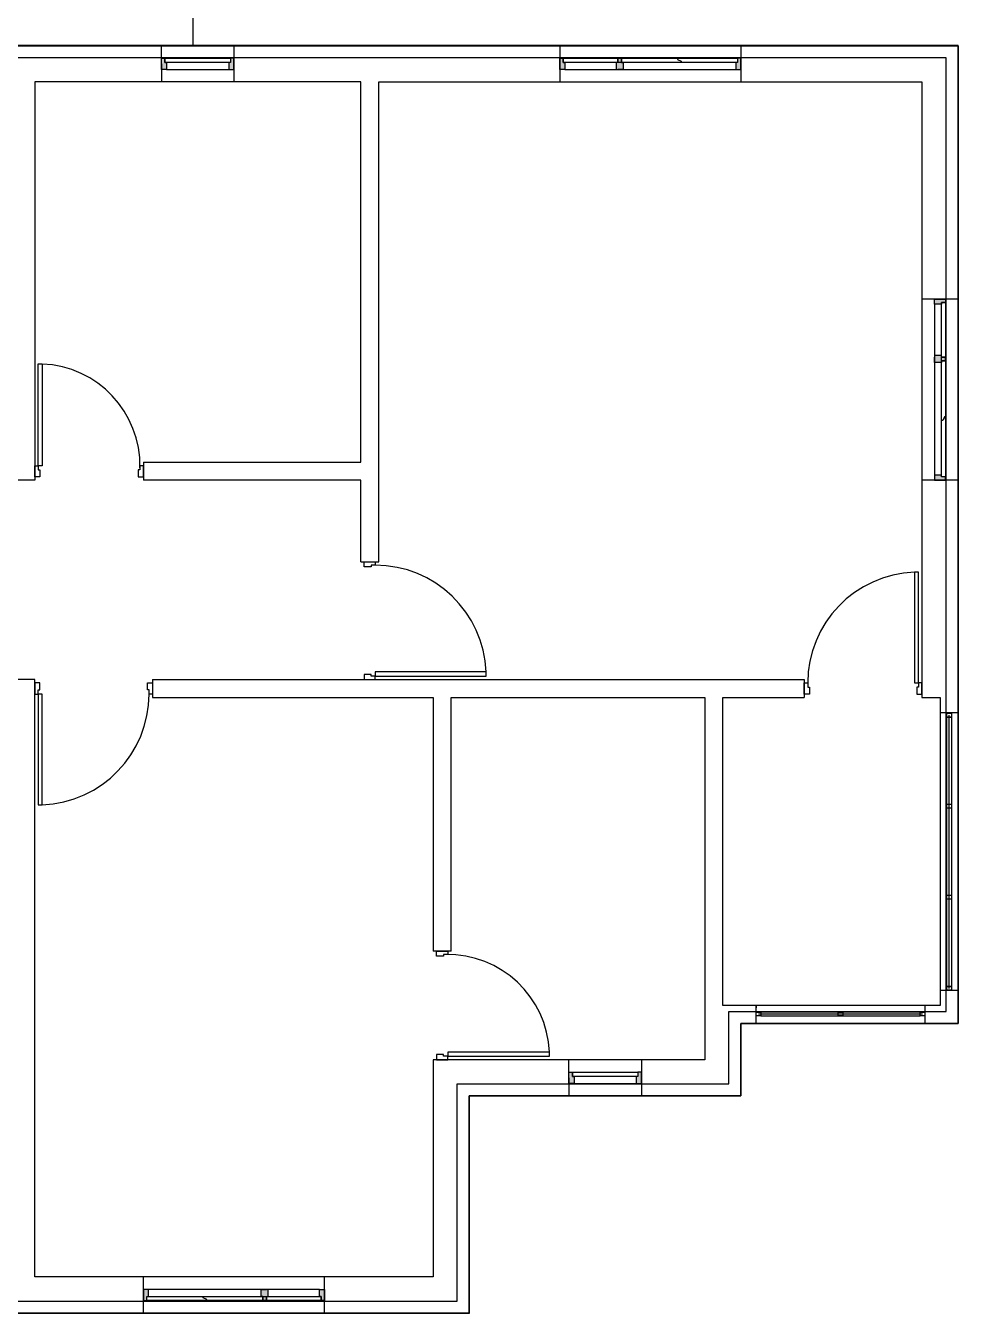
# Model space of a CAD drawing. Header units: inches. Extents: x 9745481 to 9746597, y 8297765 to 8298846.
# Drawn here: x 9746288.3 to 9746597.3, y 8297765.5 to 8298192.1 of the extents above; entities that cross this region are included whole.
import ezdxf

# ---------------------------------------------------------------- set-up
doc = ezdxf.new("R2010")
doc.units = ezdxf.units.IN
doc.header["$MEASUREMENT"] = 0
doc.layers.add('door', color=7, linetype='Continuous')
doc.layers.add('wall', color=7, linetype='Continuous')

# ---------------------------------------------------------------- blocks, each defined once
blk = doc.blocks.new('*U7')
at = {"layer": 'door'}
blk.add_lwpolyline([(-1.14, 1.83), (-1.14, 38.55), (-2.48, 38.55), (-2.48, 1.83)], close=True, dxfattribs=at)
for points in [[(-37.31, -1.83), (-39, -1.83), (-39, 1.83), (-37.86, 1.83), (-37.86, 0.49), (-37.31, 0.49), (-37.31, -1.83)], [(-1.69, -1.83), (0, -1.83), (0, 1.83), (-1.14, 1.83), (-1.14, 0.49), (-1.69, 0.49), (-1.69, -1.83)]]:
    blk.add_lwpolyline(points, dxfattribs=at)
blk.add_arc((-1.14, 1.83), 36.72, 92.0899, 180, dxfattribs=at)
blk = doc.blocks.new('3ftwide door')
at = {"layer": 'door'}
blk.add_lwpolyline([(1.14, 1.83), (1.14, 35.55), (2.48, 35.55), (2.48, 1.83)], close=True, dxfattribs=at)
for points in [[(1.69, -1.83), (0, -1.83), (0, 1.83), (1.14, 1.83), (1.14, 0.49), (1.69, 0.49), (1.69, -1.83)], [(34.31, -1.83), (36, -1.83), (36, 1.83), (34.86, 1.83), (34.86, 0.49), (34.31, 0.49), (34.31, -1.83)]]:
    blk.add_lwpolyline(points, dxfattribs=at)
blk.add_arc((1.14, 1.83), 33.73, 358.8617, 87.7243, dxfattribs=at)
blk = doc.blocks.new('*U8')
at = {"layer": 'door'}
for points in [[(-1.83, 34.31), (-1.83, 36), (1.83, 36), (1.83, 34.86), (0.49, 34.86), (0.49, 34.31), (-1.83, 34.31)], [(-1.83, 1.69), (-1.83, 0), (1.83, 0), (1.83, 1.14), (0.49, 1.14), (0.49, 1.69), (-1.83, 1.69)]]:
    blk.add_lwpolyline(points, dxfattribs=at)
blk.add_lwpolyline([(1.83, 1.14), (35.55, 1.14), (35.55, 2.48), (1.83, 2.48)], close=True, dxfattribs=at)
blk.add_arc((1.83, 1.14), 33.73, 2.2757, 91.1383, dxfattribs=at)
blk = doc.blocks.new('*U6')
at = {"layer": 'door'}
for points in [[(1.69, 1.83), (0, 1.83), (0, -1.83), (1.14, -1.83), (1.14, -0.49), (1.69, -0.49), (1.69, 1.83)], [(37.31, 1.83), (39, 1.83), (39, -1.83), (37.86, -1.83), (37.86, -0.49), (37.31, -0.49), (37.31, 1.83)]]:
    blk.add_lwpolyline(points, dxfattribs=at)
blk.add_lwpolyline([(1.14, -1.83), (1.14, -38.55), (2.48, -38.55), (2.48, -1.83)], close=True, dxfattribs=at)
blk.add_arc((1.14, -1.83), 36.72, 272.0899, 0, dxfattribs=at)
blk = doc.blocks.new('*U9')
at = {"layer": 'door'}
for points in [[(-1.83, 37.31), (-1.83, 39), (1.83, 39), (1.83, 37.86), (0.49, 37.86), (0.49, 37.31), (-1.83, 37.31)], [(-1.83, 1.69), (-1.83, 0), (1.83, 0), (1.83, 1.14), (0.49, 1.14), (0.49, 1.69), (-1.83, 1.69)]]:
    blk.add_lwpolyline(points, dxfattribs=at)
blk.add_lwpolyline([(1.83, 1.14), (38.55, 1.14), (38.55, 2.48), (1.83, 2.48)], close=True, dxfattribs=at)
blk.add_arc((1.83, 1.14), 36.72, 2.0899, 90, dxfattribs=at)
blk = doc.blocks.new('*U13')
at = {"layer": 'door'}
h = blk.add_hatch(color=256, dxfattribs=at)
h.dxf.hatch_style = 1
h.paths.add_polyline_path([(0.49, 30.14), (0.49, 30.69), (1.83, 30.69), (1.83, 31.83), (-1.83, 31.83), (-1.83, 30.89), (-1.83, 30.14)])
h.paths.add_polyline_path([(0.49, 10.9), (0.49, 11.45), (0.49, 13.14), (-1.83, 13.14), (-1.83, 12.39), (-1.83, 10.9)])
h.paths.add_polyline_path([(1.83, 11.45), (1.83, 12.59), (0.49, 12.59), (0.49, 11.45)])
h.paths.add_polyline_path([(1.83, -28.17), (1.83, -27.03), (0.49, -27.03), (0.49, -26.48), (-1.83, -26.48), (-1.83, -27.23), (-1.83, -28.17)])
for p, q in [((6, 31.83), (-6, 31.83)), ((-1.83, 30.14), (-1.83, -26.48)), ((0.49, 30.69), (1.83, 30.69)), ((0.49, 30.14), (0.49, 30.69)), ((0.49, 10.9), (0.49, 13.14)), ((0.49, 11.45), (1.83, 11.45)), ((1.83, 12.59), (1.83, 11.45)), ((0.86, -8.39), (0.49, -8.39)), ((1.83, -7.19), (1.46, -7.19)), ((6, -28.17), (-6, -28.17)), ((0.49, -27.03), (0.49, -26.48)), ((1.83, -27.03), (0.49, -27.03))]:
    blk.add_line(p, q, dxfattribs=at)
for points in [[(-1.83, 30.89), (-1.83, 31.83), (1.83, 31.83), (1.83, 30.69), (0.49, 30.69), (0.49, 30.14), (-1.83, 30.14), (-1.83, 30.89)], [(0.49, 11.45), (1.83, 11.45), (1.83, 12.59), (0.49, 12.59), (0.49, 13.14), (-1.83, 13.14), (-1.83, 12.39)], [(-1.83, 11.65), (-1.83, 12.59)], [(0.49, 12.59), (1.83, 12.59), (1.83, 11.45), (0.49, 11.45), (0.49, 10.9), (-1.83, 10.9), (-1.83, 11.65)], [(-1.83, 12.39), (-1.83, 11.45)], [(1.83, -7.19), (1.46, -7.19), (0.86, -8.39), (0.49, -8.39)], [(-1.83, -27.23), (-1.83, -28.17), (1.83, -28.17), (1.83, -27.03), (0.49, -27.03), (0.49, -26.48), (-1.83, -26.48), (-1.83, -27.23)]]:
    blk.add_lwpolyline(points, dxfattribs=at)
for points in [[(1.83, 30.69), (1.83, 12.59), (0.49, 12.59), (0.49, 30.69)], [(1.83, 11.45), (1.83, -27.03), (0.49, -27.03), (0.49, 11.45)]]:
    blk.add_lwpolyline(points, close=True, dxfattribs=at)
for p in [(1.83, 11.45), (1.83, -7.79)]:
    blk.add_point(p, dxfattribs=at)
blk = doc.blocks.new('2 feet window')
at = {"layer": 'door'}
h = blk.add_hatch(color=256, dxfattribs=at)
h.dxf.hatch_style = 1
h.paths.add_polyline_path([(-10.31, -0.67), (-10.86, -0.67), (-10.86, 0.67), (-12, 0.67), (-12, -1.16), (-12, -2.99), (-11.06, -2.99), (-10.31, -2.99)])
h.paths.add_polyline_path([(12, 0.67), (10.86, 0.67), (10.86, -0.67), (10.31, -0.67), (10.31, -2.99), (11.06, -2.99), (12, -2.99)])
for p, q in [((-12, -1.16), (-12, 4.84)), ((12, 4.84), (12, -7.16)), ((-12, -1.16), (-12, -7.16)), ((-10.31, -2.99), (10.31, -2.99))]:
    blk.add_line(p, q, dxfattribs=at)
for points in [[(-11.06, -2.99), (-12, -2.99), (-12, 0.67), (-10.86, 0.67), (-10.86, -0.67), (-10.31, -0.67), (-10.31, -2.99), (-11.06, -2.99)], [(11.06, -2.99), (12, -2.99), (12, 0.67), (10.86, 0.67), (10.86, -0.67), (10.31, -0.67), (10.31, -2.99), (11.06, -2.99)]]:
    blk.add_lwpolyline(points, dxfattribs=at)
blk.add_lwpolyline([(-10.86, 0.67), (10.86, 0.67), (10.86, -0.67), (-10.86, -0.67)], close=True, dxfattribs=at)
blk = doc.blocks.new('5 feet window')
at = {"layer": 'door'}
h = blk.add_hatch(color=256, dxfattribs=at)
h.dxf.hatch_style = 1
h.paths.add_polyline_path([(-28.31, 2.32), (-28.86, 2.32), (-28.86, 3.66), (-30, 3.66), (-30, 0), (-29.06, 0), (-28.31, 0)])
h.paths.add_polyline_path([(-9.07, 2.32), (-9.62, 2.32), (-11.31, 2.32), (-11.31, 0), (-10.56, 0), (-9.07, 0)])
h.paths.add_polyline_path([(-9.62, 3.66), (-10.76, 3.66), (-10.76, 2.32), (-9.62, 2.32)])
h.paths.add_polyline_path([(30, 3.66), (28.86, 3.66), (28.86, 2.32), (28.31, 2.32), (28.31, 0), (29.06, 0), (30, 0)])
for p, q in [((-30, 7.83), (-30, -4.17)), ((30, 7.83), (30, -4.17)), ((-28.86, 2.32), (-28.86, 3.66)), ((-28.31, 2.32), (-28.86, 2.32)), ((-28.31, 0), (28.31, 0)), ((-9.07, 2.32), (-11.31, 2.32)), ((-10.76, 3.66), (-9.62, 3.66)), ((-9.62, 2.32), (-9.62, 3.66)), ((9.02, 3.66), (9.02, 3.29)), ((10.22, 2.69), (10.22, 2.32)), ((28.86, 2.32), (28.31, 2.32)), ((28.86, 3.66), (28.86, 2.32))]:
    blk.add_line(p, q, dxfattribs=at)
for points in [[(-29.06, 0), (-30, 0), (-30, 3.66), (-28.86, 3.66), (-28.86, 2.32), (-28.31, 2.32), (-28.31, 0), (-29.06, 0)], [(-9.62, 2.32), (-9.62, 3.66), (-10.76, 3.66), (-10.76, 2.32), (-11.31, 2.32), (-11.31, 0), (-10.56, 0)], [(-10.76, 2.32), (-10.76, 3.66), (-9.62, 3.66), (-9.62, 2.32), (-9.07, 2.32), (-9.07, 0), (-9.82, 0)], [(9.02, 3.66), (9.02, 3.29), (10.22, 2.69), (10.22, 2.32)], [(29.06, 0), (30, 0), (30, 3.66), (28.86, 3.66), (28.86, 2.32), (28.31, 2.32), (28.31, 0), (29.06, 0)], [(-9.82, 0), (-10.76, 0)], [(-10.56, 0), (-9.62, 0)]]:
    blk.add_lwpolyline(points, dxfattribs=at)
for points in [[(-28.86, 3.66), (-10.76, 3.66), (-10.76, 2.32), (-28.86, 2.32)], [(-9.62, 3.66), (28.86, 3.66), (28.86, 2.32), (-9.62, 2.32)]]:
    blk.add_lwpolyline(points, close=True, dxfattribs=at)
for p in [(-9.62, 3.66), (9.62, 3.66)]:
    blk.add_point(p, dxfattribs=at)
blk = doc.blocks.new('*U12')
at = {"layer": 'door'}
h = blk.add_hatch(color=256, dxfattribs=at)
h.dxf.hatch_style = 1
h.paths.add_polyline_path([(28.31, 1.34), (28.86, 1.34), (28.86, 0), (30, 0), (30, 3.66), (29.06, 3.66), (28.31, 3.66)])
h.paths.add_polyline_path([(9.07, 1.34), (9.62, 1.34), (11.31, 1.34), (11.31, 3.66), (10.56, 3.66), (9.07, 3.66)])
h.paths.add_polyline_path([(9.62, 0), (10.76, 0), (10.76, 1.34), (9.62, 1.34)])
h.paths.add_polyline_path([(-30, 0), (-28.86, 0), (-28.86, 1.34), (-28.31, 1.34), (-28.31, 3.66), (-29.06, 3.66), (-30, 3.66)])
for p, q in [((-30, -4.17), (-30, 7.83)), ((30, -4.17), (30, 7.83)), ((-28.86, 0), (-28.86, 1.34)), ((-28.86, 1.34), (-28.31, 1.34)), ((28.31, 3.66), (-28.31, 3.66)), ((-10.22, 0.97), (-10.22, 1.34)), ((-9.02, 0), (-9.02, 0.37)), ((9.07, 1.34), (11.31, 1.34)), ((9.62, 1.34), (9.62, 0)), ((28.31, 1.34), (28.86, 1.34)), ((28.86, 1.34), (28.86, 0)), ((10.76, 0), (9.62, 0))]:
    blk.add_line(p, q, dxfattribs=at)
for points in [[(-29.06, 3.66), (-30, 3.66), (-30, 0), (-28.86, 0), (-28.86, 1.34), (-28.31, 1.34), (-28.31, 3.66), (-29.06, 3.66)], [(-9.02, 0), (-9.02, 0.37), (-10.22, 0.97), (-10.22, 1.34)], [(10.76, 1.34), (10.76, 0), (9.62, 0), (9.62, 1.34), (9.07, 1.34), (9.07, 3.66), (9.82, 3.66)], [(10.56, 3.66), (9.62, 3.66)], [(9.62, 1.34), (9.62, 0), (10.76, 0), (10.76, 1.34), (11.31, 1.34), (11.31, 3.66), (10.56, 3.66)], [(9.82, 3.66), (10.76, 3.66)], [(29.06, 3.66), (30, 3.66), (30, 0), (28.86, 0), (28.86, 1.34), (28.31, 1.34), (28.31, 3.66), (29.06, 3.66)]]:
    blk.add_lwpolyline(points, dxfattribs=at)
for points in [[(9.62, 0), (-28.86, 0), (-28.86, 1.34), (9.62, 1.34)], [(28.86, 0), (10.76, 0), (10.76, 1.34), (28.86, 1.34)]]:
    blk.add_lwpolyline(points, close=True, dxfattribs=at)
for p in [(-9.62, 0), (9.62, 0)]:
    blk.add_point(p, dxfattribs=at)
blk = doc.blocks.new('*U20')
at = {"layer": 'door'}
blk.add_lwpolyline([(-0.8, 0.65), (0.8, 0.65), (0.8, -0.65), (-0.8, -0.65)], close=True, dxfattribs=at)
blk = doc.blocks.new('*U21')
at = {"layer": 'door', "color": 0, "linetype": 'ByBlock', "lineweight": -2, "transparency": 16777216}
for p in [(9746531.13, 8297864.66), (9746558.33, 8297864.66), (9746585.53, 8297864.66)]:
    blk.add_blockref('*U20', p, dxfattribs=at)
blk = doc.blocks.new('*U22')
at = {"layer": 'door'}
blk.add_lwpolyline([(0.65, 0.8), (0.65, -0.8), (-0.65, -0.8), (-0.65, 0.8)], close=True, dxfattribs=at)
blk = doc.blocks.new('*U23')
at = {"layer": 'door', "color": 0, "linetype": 'ByBlock', "lineweight": -2, "transparency": 16777216, "rotation": 89.99999999882141}
for p in [(9746594.33, 8297963.71), (9746594.33, 8297933.53), (9746594.33, 8297903.35), (9746594.33, 8297873.16)]:
    blk.add_blockref('*U22', p, dxfattribs=at)
blk = doc.blocks.new('*U202')
at = {"layer": 'door'}
blk.add_lwpolyline([(-0.8, 0.65), (0.8, 0.65), (0.8, -0.65), (-0.8, -0.65)], close=True, dxfattribs=at)
blk = doc.blocks.new('*U203')
at = {"layer": 'door', "color": 0, "linetype": 'ByBlock', "lineweight": -2, "transparency": 16777216}
for p in [(9746531.13, 8297864.66, 120), (9746558.33, 8297864.66, 120), (9746585.53, 8297864.66, 120)]:
    blk.add_blockref('*U202', p, dxfattribs=at)
blk = doc.blocks.new('*U204')
at = {"layer": 'door'}
blk.add_lwpolyline([(0.65, 0.8), (0.65, -0.8), (-0.65, -0.8), (-0.65, 0.8)], close=True, dxfattribs=at)
blk = doc.blocks.new('*U205')
at = {"layer": 'door', "color": 0, "linetype": 'ByBlock', "lineweight": -2, "transparency": 16777216, "rotation": 89.99999999882141}
for p in [(9746594.33, 8297963.71, 120), (9746594.33, 8297933.53, 120), (9746594.33, 8297903.35, 120), (9746594.33, 8297873.16, 120)]:
    blk.add_blockref('*U204', p, dxfattribs=at)
blk = doc.blocks.new('*U280')
at = {"layer": 'door'}
blk.add_lwpolyline([(-0.8, 0.65), (0.8, 0.65), (0.8, -0.65), (-0.8, -0.65)], close=True, dxfattribs=at)
blk = doc.blocks.new('*U281')
at = {"layer": 'door', "color": 0, "linetype": 'ByBlock', "lineweight": -2, "transparency": 16777216}
for p in [(9746531.13, 8297864.66, 240), (9746558.33, 8297864.66, 240), (9746585.53, 8297864.66, 240)]:
    blk.add_blockref('*U280', p, dxfattribs=at)
blk = doc.blocks.new('*U282')
at = {"layer": 'door'}
blk.add_lwpolyline([(0.65, 0.8), (0.65, -0.8), (-0.65, -0.8), (-0.65, 0.8)], close=True, dxfattribs=at)
blk = doc.blocks.new('*U283')
at = {"layer": 'door', "color": 0, "linetype": 'ByBlock', "lineweight": -2, "transparency": 16777216, "rotation": 89.99999999882141}
for p in [(9746594.33, 8297963.71, 240), (9746594.33, 8297933.53, 240), (9746594.33, 8297903.35, 240), (9746594.33, 8297873.16, 240)]:
    blk.add_blockref('*U282', p, dxfattribs=at)
blk = doc.blocks.new('*U358')
at = {"layer": 'door'}
blk.add_lwpolyline([(-0.8, 0.65), (0.8, 0.65), (0.8, -0.65), (-0.8, -0.65)], close=True, dxfattribs=at)
blk = doc.blocks.new('*U359')
at = {"layer": 'door', "color": 0, "linetype": 'ByBlock', "lineweight": -2, "transparency": 16777216}
for p in [(9746531.13, 8297864.66, 360), (9746558.33, 8297864.66, 360), (9746585.53, 8297864.66, 360)]:
    blk.add_blockref('*U358', p, dxfattribs=at)
blk = doc.blocks.new('*U360')
at = {"layer": 'door'}
blk.add_lwpolyline([(0.65, 0.8), (0.65, -0.8), (-0.65, -0.8), (-0.65, 0.8)], close=True, dxfattribs=at)
blk = doc.blocks.new('*U361')
at = {"layer": 'door', "color": 0, "linetype": 'ByBlock', "lineweight": -2, "transparency": 16777216, "rotation": 89.99999999882141}
for p in [(9746594.33, 8297963.71, 360), (9746594.33, 8297933.53, 360), (9746594.33, 8297903.35, 360), (9746594.33, 8297873.16, 360)]:
    blk.add_blockref('*U360', p, dxfattribs=at)
blk = doc.blocks.new('*U436')
at = {"layer": 'door'}
blk.add_lwpolyline([(-0.8, 0.65), (0.8, 0.65), (0.8, -0.65), (-0.8, -0.65)], close=True, dxfattribs=at)
blk = doc.blocks.new('*U437')
at = {"layer": 'door', "color": 0, "linetype": 'ByBlock', "lineweight": -2, "transparency": 16777216}
for p in [(9746531.13, 8297864.66, 480), (9746558.33, 8297864.66, 480), (9746585.53, 8297864.66, 480)]:
    blk.add_blockref('*U436', p, dxfattribs=at)
blk = doc.blocks.new('*U438')
at = {"layer": 'door'}
blk.add_lwpolyline([(0.65, 0.8), (0.65, -0.8), (-0.65, -0.8), (-0.65, 0.8)], close=True, dxfattribs=at)
blk = doc.blocks.new('*U439')
at = {"layer": 'door', "color": 0, "linetype": 'ByBlock', "lineweight": -2, "transparency": 16777216, "rotation": 89.99999999882141}
for p in [(9746594.33, 8297963.71, 480), (9746594.33, 8297933.53, 480), (9746594.33, 8297903.35, 480), (9746594.33, 8297873.16, 480)]:
    blk.add_blockref('*U438', p, dxfattribs=at)

msp = doc.modelspace()

# ---------------------------------------------------------------- linework, layer by layer
for p, q in [((9746343.66, 8298425.51), (9746343.66, 8298185.51)), ((9746343.66, 8298425.51, 120), (9746343.66, 8298185.51, 120)), ((9746343.66, 8298425.51, 240), (9746343.66, 8298185.51, 240)), ((9746343.66, 8298425.51, 360), (9746343.66, 8298185.51, 360)), ((9746343.66, 8298425.51, 480), (9746343.66, 8298185.51, 480)), ((9746597.35, 8298185.53), (9746141.32, 8298185.53)), ((9746597.35, 8298185.53, 120), (9746141.32, 8298185.53, 120)), ((9746597.35, 8298185.53, 240), (9746141.32, 8298185.53, 240)), ((9746597.35, 8298185.53, 360), (9746141.32, 8298185.53, 360)), ((9746597.35, 8298185.53, 480), (9746141.32, 8298185.53, 480)), ((9746597.35, 8297861.5), (9746597.35, 8298185.53)), ((9746597.35, 8297861.5, 120), (9746597.35, 8298185.53, 120)), ((9746597.35, 8297861.5, 240), (9746597.35, 8298185.53, 240)), ((9746597.35, 8297861.5, 360), (9746597.35, 8298185.53, 360)), ((9746597.35, 8297861.5, 480), (9746597.35, 8298185.53, 480)), ((9746525.35, 8297837.5), (9746525.35, 8297861.5)), ((9746525.35, 8297861.5), (9746597.35, 8297861.5)), ((9746525.35, 8297837.5, 120), (9746525.35, 8297861.5, 120)), ((9746525.35, 8297861.5, 120), (9746597.35, 8297861.5, 120)), ((9746525.35, 8297837.5, 240), (9746525.35, 8297861.5, 240)), ((9746525.35, 8297861.5, 240), (9746597.35, 8297861.5, 240)), ((9746525.35, 8297837.5, 360), (9746525.35, 8297861.5, 360)), ((9746525.35, 8297861.5, 360), (9746597.35, 8297861.5, 360)), ((9746525.35, 8297837.5, 480), (9746525.35, 8297861.5, 480)), ((9746525.35, 8297861.5, 480), (9746597.35, 8297861.5, 480)), ((9746435.35, 8297765.5), (9746435.35, 8297837.5)), ((9746435.35, 8297837.5), (9746525.35, 8297837.5)), ((9746435.35, 8297765.5, 120), (9746435.35, 8297837.5, 120)), ((9746435.35, 8297837.5, 120), (9746525.35, 8297837.5, 120)), ((9746435.35, 8297765.5, 240), (9746435.35, 8297837.5, 240)), ((9746435.35, 8297837.5, 240), (9746525.35, 8297837.5, 240)), ((9746435.35, 8297765.5, 360), (9746435.35, 8297837.5, 360)), ((9746435.35, 8297837.5, 360), (9746525.35, 8297837.5, 360)), ((9746435.35, 8297765.5, 480), (9746435.35, 8297837.5, 480)), ((9746435.35, 8297837.5, 480), (9746525.35, 8297837.5, 480)), ((9746147.32, 8297765.5), (9746435.35, 8297765.5)), ((9746147.32, 8297765.5, 120), (9746435.35, 8297765.5, 120)), ((9746147.32, 8297765.5, 240), (9746435.35, 8297765.5, 240)), ((9746147.32, 8297765.5, 360), (9746435.35, 8297765.5, 360)), ((9746147.32, 8297765.5, 480), (9746435.35, 8297765.5, 480))]:
    msp.add_line(p, q)
for points in [[(9746141.33, 8298185.51), (9746141.32, 8298101.53), (9746039.33, 8298101.53), (9746039.33, 8297867.5), (9746147.32, 8297867.5), (9746147.32, 8297765.5), (9746435.35, 8297765.5), (9746435.35, 8297837.5), (9746525.33, 8297837.5), (9746525.33, 8297861.5), (9746597.33, 8297861.51), (9746597.33, 8298185.53), (9746141.33, 8298185.51)], [(9746039.33, 8297867.51), (9746147.33, 8297867.51), (9746147.33, 8297765.51), (9746435.33, 8297765.51), (9746435.33, 8297837.51), (9746525.33, 8297837.51), (9746525.33, 8297861.51), (9746597.33, 8297861.51), (9746597.33, 8298185.51), (9746141.33, 8298185.51), (9746141.33, 8298101.51), (9746039.33, 8298101.51), (9746039.33, 8297867.51), (9746147.33, 8297867.51), (9746147.33, 8297765.51)], [(9746141.33, 8298185.51), (9746141.33, 8298101.51), (9746039.33, 8298101.51), (9746039.33, 8297867.51), (9746039.33, 8297867.51), (9746147.33, 8297867.51), (9746147.33, 8297765.51), (9746435.33, 8297765.51), (9746435.33, 8297837.51), (9746525.33, 8297837.51), (9746525.33, 8297861.51), (9746597.33, 8297861.51), (9746597.33, 8298185.51), (9746597.33, 8298185.51), (9746141.33, 8298185.51)]]:
    msp.add_lwpolyline(points)
for points, elevation in [([(9746141.33, 8298185.51), (9746141.32, 8298101.53), (9746039.33, 8298101.53), (9746039.33, 8297867.5), (9746147.32, 8297867.5), (9746147.32, 8297765.5), (9746435.35, 8297765.5), (9746435.35, 8297837.5), (9746525.33, 8297837.5), (9746525.33, 8297861.5), (9746597.33, 8297861.51), (9746597.33, 8298185.53), (9746141.33, 8298185.51)], 120), ([(9746141.33, 8298185.51), (9746141.32, 8298101.53), (9746039.33, 8298101.53), (9746039.33, 8297867.5), (9746147.32, 8297867.5), (9746147.32, 8297765.5), (9746435.35, 8297765.5), (9746435.35, 8297837.5), (9746525.33, 8297837.5), (9746525.33, 8297861.5), (9746597.33, 8297861.51), (9746597.33, 8298185.53), (9746141.33, 8298185.51)], 240), ([(9746141.33, 8298185.51), (9746141.32, 8298101.53), (9746039.33, 8298101.53), (9746039.33, 8297867.5), (9746147.32, 8297867.5), (9746147.32, 8297765.5), (9746435.35, 8297765.5), (9746435.35, 8297837.5), (9746525.33, 8297837.5), (9746525.33, 8297861.5), (9746597.33, 8297861.51), (9746597.33, 8298185.53), (9746141.33, 8298185.51)], 360), ([(9746141.33, 8298185.51), (9746141.32, 8298101.53), (9746039.33, 8298101.53), (9746039.33, 8297867.5), (9746147.32, 8297867.5), (9746147.32, 8297765.5), (9746435.35, 8297765.5), (9746435.35, 8297837.5), (9746525.33, 8297837.5), (9746525.33, 8297861.5), (9746597.33, 8297861.51), (9746597.33, 8298185.53), (9746141.33, 8298185.51)], 480), ([(9746039.33, 8297867.51), (9746147.33, 8297867.51), (9746147.33, 8297765.51), (9746435.33, 8297765.51), (9746435.33, 8297837.51), (9746525.33, 8297837.51), (9746525.33, 8297861.51), (9746597.33, 8297861.51), (9746597.33, 8298185.51), (9746141.33, 8298185.51), (9746141.33, 8298101.51), (9746039.33, 8298101.51), (9746039.33, 8297867.51), (9746147.33, 8297867.51), (9746147.33, 8297765.51)], 120), ([(9746141.33, 8298185.51), (9746141.33, 8298101.51), (9746039.33, 8298101.51), (9746039.33, 8297867.51), (9746039.33, 8297867.51), (9746147.33, 8297867.51), (9746147.33, 8297765.51), (9746435.33, 8297765.51), (9746435.33, 8297837.51), (9746525.33, 8297837.51), (9746525.33, 8297861.51), (9746597.33, 8297861.51), (9746597.33, 8298185.51), (9746597.33, 8298185.51), (9746141.33, 8298185.51)], 120), ([(9746039.33, 8297867.51), (9746147.33, 8297867.51), (9746147.33, 8297765.51), (9746435.33, 8297765.51), (9746435.33, 8297837.51), (9746525.33, 8297837.51), (9746525.33, 8297861.51), (9746597.33, 8297861.51), (9746597.33, 8298185.51), (9746141.33, 8298185.51), (9746141.33, 8298101.51), (9746039.33, 8298101.51), (9746039.33, 8297867.51), (9746147.33, 8297867.51), (9746147.33, 8297765.51)], 240), ([(9746141.33, 8298185.51), (9746141.33, 8298101.51), (9746039.33, 8298101.51), (9746039.33, 8297867.51), (9746039.33, 8297867.51), (9746147.33, 8297867.51), (9746147.33, 8297765.51), (9746435.33, 8297765.51), (9746435.33, 8297837.51), (9746525.33, 8297837.51), (9746525.33, 8297861.51), (9746597.33, 8297861.51), (9746597.33, 8298185.51), (9746597.33, 8298185.51), (9746141.33, 8298185.51)], 240), ([(9746039.33, 8297867.51), (9746147.33, 8297867.51), (9746147.33, 8297765.51), (9746435.33, 8297765.51), (9746435.33, 8297837.51), (9746525.33, 8297837.51), (9746525.33, 8297861.51), (9746597.33, 8297861.51), (9746597.33, 8298185.51), (9746141.33, 8298185.51), (9746141.33, 8298101.51), (9746039.33, 8298101.51), (9746039.33, 8297867.51), (9746147.33, 8297867.51), (9746147.33, 8297765.51)], 360), ([(9746141.33, 8298185.51), (9746141.33, 8298101.51), (9746039.33, 8298101.51), (9746039.33, 8297867.51), (9746039.33, 8297867.51), (9746147.33, 8297867.51), (9746147.33, 8297765.51), (9746435.33, 8297765.51), (9746435.33, 8297837.51), (9746525.33, 8297837.51), (9746525.33, 8297861.51), (9746597.33, 8297861.51), (9746597.33, 8298185.51), (9746597.33, 8298185.51), (9746141.33, 8298185.51)], 360), ([(9746039.33, 8297867.51), (9746147.33, 8297867.51), (9746147.33, 8297765.51), (9746435.33, 8297765.51), (9746435.33, 8297837.51), (9746525.33, 8297837.51), (9746525.33, 8297861.51), (9746597.33, 8297861.51), (9746597.33, 8298185.51), (9746141.33, 8298185.51), (9746141.33, 8298101.51), (9746039.33, 8298101.51), (9746039.33, 8297867.51), (9746147.33, 8297867.51), (9746147.33, 8297765.51)], 480), ([(9746141.33, 8298185.51), (9746141.33, 8298101.51), (9746039.33, 8298101.51), (9746039.33, 8297867.51), (9746039.33, 8297867.51), (9746147.33, 8297867.51), (9746147.33, 8297765.51), (9746435.33, 8297765.51), (9746435.33, 8297837.51), (9746525.33, 8297837.51), (9746525.33, 8297861.51), (9746597.33, 8297861.51), (9746597.33, 8298185.51), (9746597.33, 8298185.51), (9746141.33, 8298185.51)], 480)]:
    msp.add_lwpolyline(points, dxfattribs=dict(elevation=elevation))
msp.add_lwpolyline([(9746145.33, 8298181.51), (9746145.33, 8298097.51), (9746043.33, 8298097.51), (9746043.33, 8297871.51), (9746151.33, 8297871.51), (9746151.33, 8297769.51), (9746431.33, 8297769.51), (9746431.33, 8297841.51), (9746521.33, 8297841.51), (9746521.33, 8297865.51), (9746593.33, 8297865.51), (9746593.33, 8298181.51)], close=True)
for elevation in [120, 240, 360, 480]:
    msp.add_lwpolyline([(9746145.33, 8298181.51), (9746145.33, 8298097.51), (9746043.33, 8298097.51), (9746043.33, 8297871.51), (9746151.33, 8297871.51), (9746151.33, 8297769.51), (9746431.33, 8297769.51), (9746431.33, 8297841.51), (9746521.33, 8297841.51), (9746521.33, 8297865.51), (9746593.33, 8297865.51), (9746593.33, 8298181.51)], close=True, dxfattribs=dict(elevation=elevation))
at = {"layer": 'door'}
for p, q in [((9746591.33, 8297964.51), (9746597.33, 8297964.51)), ((9746591.33, 8297964.51, 120), (9746597.33, 8297964.51, 120)), ((9746591.33, 8297964.51, 240), (9746597.33, 8297964.51, 240)), ((9746591.33, 8297964.51, 360), (9746597.33, 8297964.51, 360)), ((9746591.33, 8297964.51, 480), (9746597.33, 8297964.51, 480)), ((9746594.33, 8297873.16), (9746594.33, 8297963.71)), ((9746594.33, 8297873.16, 120), (9746594.33, 8297963.71, 120)), ((9746594.33, 8297873.16, 240), (9746594.33, 8297963.71, 240)), ((9746594.33, 8297873.16, 360), (9746594.33, 8297963.71, 360)), ((9746594.33, 8297873.16, 480), (9746594.33, 8297963.71, 480)), ((9746591.33, 8297872.51), (9746597.33, 8297872.51)), ((9746591.33, 8297872.51, 120), (9746597.33, 8297872.51, 120)), ((9746591.33, 8297872.51, 240), (9746597.33, 8297872.51, 240)), ((9746591.33, 8297872.51, 360), (9746597.33, 8297872.51, 360)), ((9746591.33, 8297872.51, 480), (9746597.33, 8297872.51, 480)), ((9746530.33, 8297861.51), (9746530.33, 8297867.51)), ((9746530.33, 8297867.51), (9746530.33, 8297866.71)), ((9746530.33, 8297861.51, 120), (9746530.33, 8297867.51, 120)), ((9746530.33, 8297867.51, 120), (9746530.33, 8297866.71, 120)), ((9746530.33, 8297861.51, 240), (9746530.33, 8297867.51, 240)), ((9746530.33, 8297867.51, 240), (9746530.33, 8297866.71, 240)), ((9746530.33, 8297861.51, 360), (9746530.33, 8297867.51, 360)), ((9746530.33, 8297867.51, 360), (9746530.33, 8297866.71, 360)), ((9746530.33, 8297861.51, 480), (9746530.33, 8297867.51, 480)), ((9746530.33, 8297867.51, 480), (9746530.33, 8297866.71, 480)), ((9746531.13, 8297864.66), (9746585.53, 8297864.66)), ((9746531.13, 8297864.66, 120), (9746585.53, 8297864.66, 120)), ((9746531.13, 8297864.66, 240), (9746585.53, 8297864.66, 240)), ((9746531.13, 8297864.66, 360), (9746585.53, 8297864.66, 360)), ((9746531.13, 8297864.66, 480), (9746585.53, 8297864.66, 480)), ((9746586.33, 8297867.51), (9746586.33, 8297861.51)), ((9746586.33, 8297867.51, 120), (9746586.33, 8297861.51, 120)), ((9746586.33, 8297867.51, 240), (9746586.33, 8297861.51, 240)), ((9746586.33, 8297867.51, 360), (9746586.33, 8297861.51, 360)), ((9746586.33, 8297867.51, 480), (9746586.33, 8297861.51, 480))]:
    msp.add_line(p, q, dxfattribs=at)
for points in [[(9746593.53, 8297963.06), (9746595.13, 8297963.06), (9746595.13, 8297873.81), (9746593.53, 8297873.81)], [(9746531.93, 8297864.01), (9746584.73, 8297864.01), (9746584.73, 8297865.31), (9746531.93, 8297865.31)]]:
    msp.add_lwpolyline(points, close=True, dxfattribs=at)
for points, elevation in [([(9746593.53, 8297963.06), (9746595.13, 8297963.06), (9746595.13, 8297873.81), (9746593.53, 8297873.81)], 120), ([(9746593.53, 8297963.06), (9746595.13, 8297963.06), (9746595.13, 8297873.81), (9746593.53, 8297873.81)], 240), ([(9746593.53, 8297963.06), (9746595.13, 8297963.06), (9746595.13, 8297873.81), (9746593.53, 8297873.81)], 360), ([(9746593.53, 8297963.06), (9746595.13, 8297963.06), (9746595.13, 8297873.81), (9746593.53, 8297873.81)], 480), ([(9746531.93, 8297864.01), (9746584.73, 8297864.01), (9746584.73, 8297865.31), (9746531.93, 8297865.31)], 120), ([(9746531.93, 8297864.01), (9746584.73, 8297864.01), (9746584.73, 8297865.31), (9746531.93, 8297865.31)], 240), ([(9746531.93, 8297864.01), (9746584.73, 8297864.01), (9746584.73, 8297865.31), (9746531.93, 8297865.31)], 360), ([(9746531.93, 8297864.01), (9746584.73, 8297864.01), (9746584.73, 8297865.31), (9746531.93, 8297865.31)], 480)]:
    msp.add_lwpolyline(points, close=True, dxfattribs=dict(at, elevation=elevation))
at = {"layer": 'wall'}
for p, q in [((9746285.33, 8298185.51), (9746585.33, 8298185.51)), ((9746285.33, 8298185.51, 120), (9746585.33, 8298185.51, 120)), ((9746285.33, 8298185.51, 240), (9746585.33, 8298185.51, 240)), ((9746285.33, 8298185.51, 360), (9746585.33, 8298185.51, 360)), ((9746285.33, 8298185.51, 480), (9746585.33, 8298185.51, 480)), ((9746585.33, 8298185.51), (9746597.33, 8298185.51)), ((9746585.33, 8298185.51, 120), (9746597.33, 8298185.51, 120)), ((9746585.33, 8298185.51, 240), (9746597.33, 8298185.51, 240)), ((9746585.33, 8298185.51, 360), (9746597.33, 8298185.51, 360)), ((9746585.33, 8298185.51, 480), (9746597.33, 8298185.51, 480)), ((9746597.33, 8298185.51), (9746597.33, 8297861.51)), ((9746597.33, 8298185.51, 120), (9746597.33, 8297861.51, 120)), ((9746597.33, 8298185.51, 240), (9746597.33, 8297861.51, 240)), ((9746597.33, 8298185.51, 360), (9746597.33, 8297861.51, 360)), ((9746597.33, 8298185.51, 480), (9746597.33, 8297861.51, 480)), ((9746291.33, 8298173.51), (9746291.33, 8298041.51)), ((9746291.33, 8298173.51, 120), (9746291.33, 8298041.51, 120)), ((9746291.33, 8298173.51, 240), (9746291.33, 8298041.51, 240)), ((9746291.33, 8298173.51, 360), (9746291.33, 8298041.51, 360)), ((9746291.33, 8298173.51, 480), (9746291.33, 8298041.51, 480)), ((9746585.33, 8298173.51), (9746585.33, 8297969.51)), ((9746585.33, 8298173.51, 120), (9746585.33, 8297969.51, 120)), ((9746585.33, 8298173.51, 240), (9746585.33, 8297969.51, 240)), ((9746585.33, 8298173.51, 360), (9746585.33, 8297969.51, 360)), ((9746585.33, 8298173.51, 480), (9746585.33, 8297969.51, 480)), ((9746327.33, 8298047.51), (9746327.33, 8298041.51)), ((9746327.33, 8298047.51, 120), (9746327.33, 8298041.51, 120)), ((9746327.33, 8298047.51, 240), (9746327.33, 8298041.51, 240)), ((9746327.33, 8298047.51, 360), (9746327.33, 8298041.51, 360)), ((9746327.33, 8298047.51, 480), (9746327.33, 8298041.51, 480)), ((9746291.33, 8298041.51), (9746285.33, 8298041.51)), ((9746291.33, 8298041.51, 120), (9746285.33, 8298041.51, 120)), ((9746291.33, 8298041.51, 240), (9746285.33, 8298041.51, 240)), ((9746291.33, 8298041.51, 360), (9746285.33, 8298041.51, 360)), ((9746291.33, 8298041.51, 480), (9746285.33, 8298041.51, 480)), ((9746399.33, 8298014.51), (9746405.33, 8298014.51)), ((9746399.33, 8298014.51, 120), (9746405.33, 8298014.51, 120)), ((9746399.33, 8298014.51, 240), (9746405.33, 8298014.51, 240)), ((9746399.33, 8298014.51, 360), (9746405.33, 8298014.51, 360)), ((9746399.33, 8298014.51, 480), (9746405.33, 8298014.51, 480)), ((9746291.33, 8297975.51), (9746285.33, 8297975.51)), ((9746291.33, 8297975.51, 120), (9746285.33, 8297975.51, 120)), ((9746291.33, 8297975.51, 240), (9746285.33, 8297975.51, 240)), ((9746291.33, 8297975.51, 360), (9746285.33, 8297975.51, 360)), ((9746291.33, 8297975.51, 480), (9746285.33, 8297975.51, 480)), ((9746330.33, 8297975.51), (9746330.33, 8297969.51)), ((9746330.33, 8297975.51, 120), (9746330.33, 8297969.51, 120)), ((9746330.33, 8297975.51, 240), (9746330.33, 8297969.51, 240)), ((9746330.33, 8297975.51, 360), (9746330.33, 8297969.51, 360)), ((9746330.33, 8297975.51, 480), (9746330.33, 8297969.51, 480)), ((9746546.33, 8297975.51), (9746546.33, 8297969.51)), ((9746546.33, 8297975.51, 120), (9746546.33, 8297969.51, 120)), ((9746546.33, 8297975.51, 240), (9746546.33, 8297969.51, 240)), ((9746546.33, 8297975.51, 360), (9746546.33, 8297969.51, 360)), ((9746546.33, 8297975.51, 480), (9746546.33, 8297969.51, 480)), ((9746429.33, 8297885.51), (9746423.33, 8297885.51)), ((9746429.33, 8297885.51, 120), (9746423.33, 8297885.51, 120)), ((9746429.33, 8297885.51, 240), (9746423.33, 8297885.51, 240)), ((9746429.33, 8297885.51, 360), (9746423.33, 8297885.51, 360)), ((9746429.33, 8297885.51, 480), (9746423.33, 8297885.51, 480)), ((9746597.33, 8297861.51), (9746525.33, 8297861.51)), ((9746525.33, 8297861.51), (9746525.33, 8297837.51)), ((9746597.33, 8297861.51, 120), (9746525.33, 8297861.51, 120)), ((9746525.33, 8297861.51, 120), (9746525.33, 8297837.51, 120)), ((9746597.33, 8297861.51, 240), (9746525.33, 8297861.51, 240)), ((9746525.33, 8297861.51, 240), (9746525.33, 8297837.51, 240)), ((9746597.33, 8297861.51, 360), (9746525.33, 8297861.51, 360)), ((9746525.33, 8297861.51, 360), (9746525.33, 8297837.51, 360)), ((9746597.33, 8297861.51, 480), (9746525.33, 8297861.51, 480)), ((9746525.33, 8297861.51, 480), (9746525.33, 8297837.51, 480)), ((9746513.33, 8297849.51), (9746423.33, 8297849.51)), ((9746513.33, 8297849.51, 120), (9746423.33, 8297849.51, 120)), ((9746513.33, 8297849.51, 240), (9746423.33, 8297849.51, 240)), ((9746513.33, 8297849.51, 360), (9746423.33, 8297849.51, 360)), ((9746513.33, 8297849.51, 480), (9746423.33, 8297849.51, 480)), ((9746525.33, 8297837.51), (9746435.33, 8297837.51)), ((9746435.33, 8297837.51), (9746435.33, 8297777.51)), ((9746525.33, 8297837.51, 120), (9746435.33, 8297837.51, 120)), ((9746435.33, 8297837.51, 120), (9746435.33, 8297777.51, 120)), ((9746525.33, 8297837.51, 240), (9746435.33, 8297837.51, 240)), ((9746435.33, 8297837.51, 240), (9746435.33, 8297777.51, 240)), ((9746525.33, 8297837.51, 360), (9746435.33, 8297837.51, 360)), ((9746435.33, 8297837.51, 360), (9746435.33, 8297777.51, 360)), ((9746525.33, 8297837.51, 480), (9746435.33, 8297837.51, 480)), ((9746435.33, 8297837.51, 480), (9746435.33, 8297777.51, 480)), ((9746435.33, 8297777.51), (9746435.33, 8297765.51)), ((9746435.33, 8297777.51, 120), (9746435.33, 8297765.51, 120)), ((9746435.33, 8297777.51, 240), (9746435.33, 8297765.51, 240)), ((9746435.33, 8297777.51, 360), (9746435.33, 8297765.51, 360)), ((9746435.33, 8297777.51, 480), (9746435.33, 8297765.51, 480)), ((9746435.33, 8297765.51), (9746153.33, 8297765.51)), ((9746435.33, 8297765.51, 120), (9746153.33, 8297765.51, 120)), ((9746435.33, 8297765.51, 240), (9746153.33, 8297765.51, 240)), ((9746435.33, 8297765.51, 360), (9746153.33, 8297765.51, 360)), ((9746435.33, 8297765.51, 480), (9746153.33, 8297765.51, 480))]:
    msp.add_line(p, q, dxfattribs=at)
for points in [[(9746327.33, 8298047.51), (9746399.33, 8298047.51), (9746399.33, 8298173.51), (9746291.33, 8298173.51)], [(9746405.33, 8298014.51), (9746405.33, 8298173.51), (9746585.33, 8298173.51)], [(9746399.33, 8298014.51), (9746399.33, 8298041.51), (9746327.33, 8298041.51)], [(9746423.33, 8297849.51), (9746423.33, 8297777.51), (9746291.33, 8297777.51), (9746291.33, 8297975.51)], [(9746330.33, 8297975.51), (9746546.33, 8297975.51)], [(9746330.33, 8297969.51), (9746423.33, 8297969.51), (9746423.33, 8297885.51)], [(9746429.33, 8297885.51), (9746429.33, 8297969.51), (9746513.33, 8297969.51), (9746513.33, 8297849.51)], [(9746585.33, 8297969.51), (9746591.33, 8297969.51), (9746591.33, 8297867.51), (9746519.33, 8297867.51), (9746519.33, 8297969.51), (9746546.33, 8297969.51)]]:
    msp.add_lwpolyline(points, dxfattribs=at)
for points, elevation in [([(9746327.33, 8298047.51), (9746399.33, 8298047.51), (9746399.33, 8298173.51), (9746291.33, 8298173.51)], 120), ([(9746327.33, 8298047.51), (9746399.33, 8298047.51), (9746399.33, 8298173.51), (9746291.33, 8298173.51)], 240), ([(9746327.33, 8298047.51), (9746399.33, 8298047.51), (9746399.33, 8298173.51), (9746291.33, 8298173.51)], 360), ([(9746327.33, 8298047.51), (9746399.33, 8298047.51), (9746399.33, 8298173.51), (9746291.33, 8298173.51)], 480), ([(9746405.33, 8298014.51), (9746405.33, 8298173.51), (9746585.33, 8298173.51)], 120), ([(9746405.33, 8298014.51), (9746405.33, 8298173.51), (9746585.33, 8298173.51)], 240), ([(9746405.33, 8298014.51), (9746405.33, 8298173.51), (9746585.33, 8298173.51)], 360), ([(9746405.33, 8298014.51), (9746405.33, 8298173.51), (9746585.33, 8298173.51)], 480), ([(9746399.33, 8298014.51), (9746399.33, 8298041.51), (9746327.33, 8298041.51)], 120), ([(9746399.33, 8298014.51), (9746399.33, 8298041.51), (9746327.33, 8298041.51)], 240), ([(9746399.33, 8298014.51), (9746399.33, 8298041.51), (9746327.33, 8298041.51)], 360), ([(9746399.33, 8298014.51), (9746399.33, 8298041.51), (9746327.33, 8298041.51)], 480), ([(9746423.33, 8297849.51), (9746423.33, 8297777.51), (9746291.33, 8297777.51), (9746291.33, 8297975.51)], 120), ([(9746423.33, 8297849.51), (9746423.33, 8297777.51), (9746291.33, 8297777.51), (9746291.33, 8297975.51)], 240), ([(9746423.33, 8297849.51), (9746423.33, 8297777.51), (9746291.33, 8297777.51), (9746291.33, 8297975.51)], 360), ([(9746423.33, 8297849.51), (9746423.33, 8297777.51), (9746291.33, 8297777.51), (9746291.33, 8297975.51)], 480), ([(9746330.33, 8297975.51), (9746546.33, 8297975.51)], 120), ([(9746330.33, 8297975.51), (9746546.33, 8297975.51)], 240), ([(9746330.33, 8297975.51), (9746546.33, 8297975.51)], 360), ([(9746330.33, 8297975.51), (9746546.33, 8297975.51)], 480), ([(9746330.33, 8297969.51), (9746423.33, 8297969.51), (9746423.33, 8297885.51)], 120), ([(9746330.33, 8297969.51), (9746423.33, 8297969.51), (9746423.33, 8297885.51)], 240), ([(9746330.33, 8297969.51), (9746423.33, 8297969.51), (9746423.33, 8297885.51)], 360), ([(9746330.33, 8297969.51), (9746423.33, 8297969.51), (9746423.33, 8297885.51)], 480), ([(9746429.33, 8297885.51), (9746429.33, 8297969.51), (9746513.33, 8297969.51), (9746513.33, 8297849.51)], 120), ([(9746429.33, 8297885.51), (9746429.33, 8297969.51), (9746513.33, 8297969.51), (9746513.33, 8297849.51)], 240), ([(9746429.33, 8297885.51), (9746429.33, 8297969.51), (9746513.33, 8297969.51), (9746513.33, 8297849.51)], 360), ([(9746429.33, 8297885.51), (9746429.33, 8297969.51), (9746513.33, 8297969.51), (9746513.33, 8297849.51)], 480), ([(9746585.33, 8297969.51), (9746591.33, 8297969.51), (9746591.33, 8297867.51), (9746519.33, 8297867.51), (9746519.33, 8297969.51), (9746546.33, 8297969.51)], 120), ([(9746585.33, 8297969.51), (9746591.33, 8297969.51), (9746591.33, 8297867.51), (9746519.33, 8297867.51), (9746519.33, 8297969.51), (9746546.33, 8297969.51)], 240), ([(9746585.33, 8297969.51), (9746591.33, 8297969.51), (9746591.33, 8297867.51), (9746519.33, 8297867.51), (9746519.33, 8297969.51), (9746546.33, 8297969.51)], 360), ([(9746585.33, 8297969.51), (9746591.33, 8297969.51), (9746591.33, 8297867.51), (9746519.33, 8297867.51), (9746519.33, 8297969.51), (9746546.33, 8297969.51)], 480)]:
    msp.add_lwpolyline(points, dxfattribs=dict(at, elevation=elevation))

# ---------------------------------------------------------------- block references
at = {"layer": 'door'}
for name, p in [('2 feet window', (9746345.33, 8298180.67)), ('2 feet window', (9746345.33, 8298180.67, 120)), ('2 feet window', (9746345.33, 8298180.67, 240)), ('2 feet window', (9746345.33, 8298180.67, 360)), ('2 feet window', (9746345.33, 8298180.67, 480)), ('5 feet window', (9746495.33, 8298177.68)), ('5 feet window', (9746495.33, 8298177.68, 120)), ('5 feet window', (9746495.33, 8298177.68, 240)), ('5 feet window', (9746495.33, 8298177.68, 360)), ('5 feet window', (9746495.33, 8298177.68, 480)), ('*U13', (9746591.33, 8298069.68)), ('*U13', (9746591.33, 8298069.68, 120)), ('*U13', (9746591.33, 8298069.68, 240)), ('*U13', (9746591.33, 8298069.68, 360)), ('*U13', (9746591.33, 8298069.68, 480)), ('3ftwide door', (9746291.33, 8298044.51)), ('3ftwide door', (9746291.33, 8298044.51, 120)), ('3ftwide door', (9746291.33, 8298044.51, 240)), ('3ftwide door', (9746291.33, 8298044.51, 360)), ('3ftwide door', (9746291.33, 8298044.51, 480)), ('*U9', (9746402.33, 8297975.51)), ('*U9', (9746402.33, 8297975.51, 120)), ('*U9', (9746402.33, 8297975.51, 240)), ('*U9', (9746402.33, 8297975.51, 360)), ('*U9', (9746402.33, 8297975.51, 480)), ('*U7', (9746585.33, 8297972.51)), ('*U7', (9746585.33, 8297972.51, 120)), ('*U7', (9746585.33, 8297972.51, 240)), ('*U7', (9746585.33, 8297972.51, 360)), ('*U7', (9746585.33, 8297972.51, 480)), ('*U6', (9746291.33, 8297972.51)), ('*U6', (9746291.33, 8297972.51, 120)), ('*U6', (9746291.33, 8297972.51, 240)), ('*U6', (9746291.33, 8297972.51, 360)), ('*U6', (9746291.33, 8297972.51, 480)), ('*U23', (0, 0)), ('*U205', (0, 0)), ('*U283', (0, 0)), ('*U361', (0, 0)), ('*U439', (0, 0)), ('*U8', (9746426.33, 8297849.51)), ('*U8', (9746426.33, 8297849.51, 120)), ('*U8', (9746426.33, 8297849.51, 240)), ('*U8', (9746426.33, 8297849.51, 360)), ('*U8', (9746426.33, 8297849.51, 480)), ('*U21', (0, 0)), ('*U203', (0, 0)), ('*U281', (0, 0)), ('*U359', (0, 0)), ('*U437', (0, 0)), ('2 feet window', (9746480.33, 8297844.67)), ('2 feet window', (9746480.33, 8297844.67, 120)), ('2 feet window', (9746480.33, 8297844.67, 240)), ('2 feet window', (9746480.33, 8297844.67, 360)), ('2 feet window', (9746480.33, 8297844.67, 480)), ('*U12', (9746357.33, 8297769.68)), ('*U12', (9746357.33, 8297769.68, 120)), ('*U12', (9746357.33, 8297769.68, 240)), ('*U12', (9746357.33, 8297769.68, 360)), ('*U12', (9746357.33, 8297769.68, 480))]:
    msp.add_blockref(name, p, dxfattribs=at)

doc.saveas('drawing.dxf')
